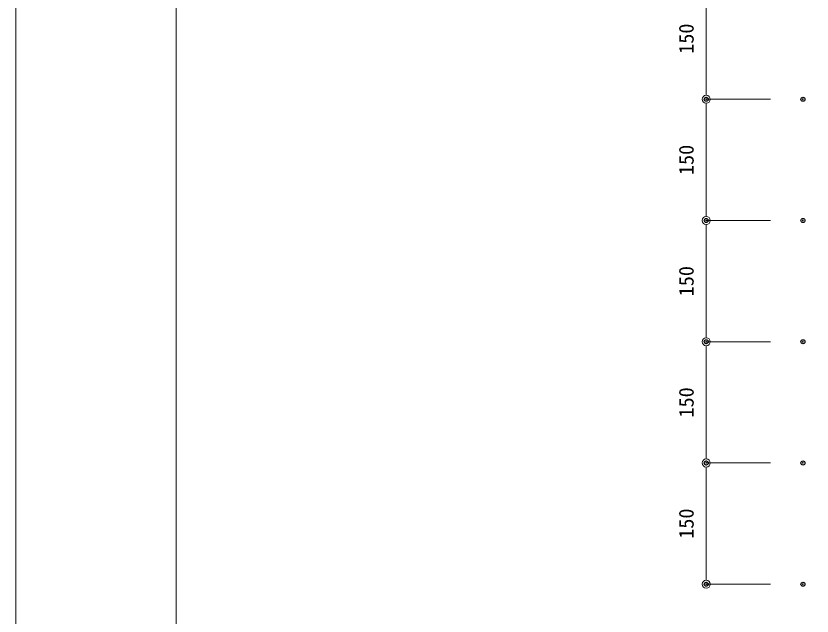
# Model space of a CAD drawing. Units: millimetres on the paper. Extents: x -420 to 420, y -297 to 297.
# Drawn here: x -420.5 to -322, y -222.8 to -148.5 of the extents above; entities that cross this region are included whole.
import ezdxf
from ezdxf.enums import TextEntityAlignment as Align

# ---------------------------------------------------------------- set-up
doc = ezdxf.new("R2010")
doc.units = ezdxf.units.MM
doc.header["$PDMODE"] = 32
doc.header["$PDSIZE"] = 0.5
doc.linetypes.add('USER3', pattern=[1.693333, 1.27, -0.423333])
for name, color, linetype, lineweight in [('0-0_0', 7, 'Continuous', 5), ('0-2_A-C01-補助線(非印刷)', 222, 'Continuous', 18), ('0-4_0-A01-枠A', 4, 'Continuous', 18), ('0-B_4-F', 7, 'USER3', 18), ('0-D_0-A12-寸法_目地', 5, 'Continuous', 18)]:
    doc.layers.add(name, color=color, linetype=linetype, lineweight=lineweight)
doc.layers.add('0-1_Defpoints', color=7, linetype='Continuous')
doc.styles.add('ＭＳ ゴシック', font='')
doc.styles.get('ＭＳ ゴシック').set_extended_font_data('MS Gothic')

# ---------------------------------------------------------------- blocks, each defined once
blk = doc.blocks.new('_Dot')
at = {"layer": '0-0_0'}
blk.add_line((-0.5, 0), (-1, 0), dxfattribs=at)
for radius in [0.5, 0.25]:
    blk.add_circle((0, 0), radius, dxfattribs=at)
blk = doc.blocks.new('D10')
at = {"layer": '0-1_Defpoints'}
for p in [(97.402, 108.19), (85.428, 93.19), (97.402, 93.19)]:
    blk.add_point(p, dxfattribs=at)
at = {"layer": '0-D_0-A12-寸法_目地'}
for p, q in [((93.402, 108.19), (85.428, 108.19)), ((85.428, 107.19), (85.428, 94.19)), ((93.402, 93.19), (85.428, 93.19))]:
    blk.add_line(p, q, dxfattribs=at)
for p, rotation in [((85.428, 108.19), 90), ((85.428, 93.19), 270)]:
    blk.add_blockref('_Dot', p, dxfattribs=dict(at, rotation=rotation))
at = {"layer": '0-D_0-A12-寸法_目地', "color": 7, "style": 'ＭＳ ゴシック'}
blk.add_text('150', height=1.833, rotation=90, dxfattribs=at).set_placement((84.427, 98.815), align=Align.BOTTOM_LEFT)
blk = doc.blocks.new('D11')
at = {"layer": '0-1_Defpoints'}
for p in [(97.402, 123.19), (85.428, 108.19), (97.402, 108.19)]:
    blk.add_point(p, dxfattribs=at)
at = {"layer": '0-D_0-A12-寸法_目地'}
for p, q in [((93.402, 123.19), (85.428, 123.19)), ((85.428, 122.19), (85.428, 109.19)), ((93.402, 108.19), (85.428, 108.19))]:
    blk.add_line(p, q, dxfattribs=at)
for p, rotation in [((85.428, 123.19), 90), ((85.428, 108.19), 270)]:
    blk.add_blockref('_Dot', p, dxfattribs=dict(at, rotation=rotation))
at = {"layer": '0-D_0-A12-寸法_目地', "color": 7, "style": 'ＭＳ ゴシック'}
blk.add_text('150', height=1.833, rotation=90, dxfattribs=at).set_placement((84.427, 113.815), align=Align.BOTTOM_LEFT)
blk = doc.blocks.new('D12')
at = {"layer": '0-1_Defpoints'}
for p in [(97.402, 138.19), (85.428, 123.19), (97.402, 123.19)]:
    blk.add_point(p, dxfattribs=at)
at = {"layer": '0-D_0-A12-寸法_目地'}
for p, q in [((93.402, 138.19), (85.428, 138.19)), ((85.428, 137.19), (85.428, 124.19)), ((93.402, 123.19), (85.428, 123.19))]:
    blk.add_line(p, q, dxfattribs=at)
for p, rotation in [((85.428, 138.19), 90), ((85.428, 123.19), 270)]:
    blk.add_blockref('_Dot', p, dxfattribs=dict(at, rotation=rotation))
at = {"layer": '0-D_0-A12-寸法_目地', "color": 7, "style": 'ＭＳ ゴシック'}
blk.add_text('150', height=1.833, rotation=90, dxfattribs=at).set_placement((84.427, 128.815), align=Align.BOTTOM_LEFT)
blk = doc.blocks.new('D13')
at = {"layer": '0-1_Defpoints'}
for p in [(97.402, 153.19), (85.428, 138.19), (97.402, 138.19)]:
    blk.add_point(p, dxfattribs=at)
at = {"layer": '0-D_0-A12-寸法_目地'}
for p, q in [((93.402, 153.19), (85.428, 153.19)), ((85.428, 152.19), (85.428, 139.19)), ((93.402, 138.19), (85.428, 138.19))]:
    blk.add_line(p, q, dxfattribs=at)
for p, rotation in [((85.428, 153.19), 90), ((85.428, 138.19), 270)]:
    blk.add_blockref('_Dot', p, dxfattribs=dict(at, rotation=rotation))
at = {"layer": '0-D_0-A12-寸法_目地', "color": 7, "style": 'ＭＳ ゴシック'}
blk.add_text('150', height=1.833, rotation=90, dxfattribs=at).set_placement((84.427, 143.815), align=Align.BOTTOM_LEFT)
blk = doc.blocks.new('D20')
at = {"layer": '0-1_Defpoints'}
for p in [(97.402, 93.19), (85.428, 78.19), (97.402, 78.19)]:
    blk.add_point(p, dxfattribs=at)
at = {"layer": '0-D_0-A12-寸法_目地'}
for p, q in [((93.402, 93.19), (85.428, 93.19)), ((85.428, 92.19), (85.428, 79.19)), ((93.402, 78.19), (85.428, 78.19))]:
    blk.add_line(p, q, dxfattribs=at)
for p, rotation in [((85.428, 93.19), 90), ((85.428, 78.19), 270)]:
    blk.add_blockref('_Dot', p, dxfattribs=dict(at, rotation=rotation))
at = {"layer": '0-D_0-A12-寸法_目地', "color": 7, "style": 'ＭＳ ゴシック'}
blk.add_text('150', height=1.833, rotation=90, dxfattribs=at).set_placement((84.427, 83.815), align=Align.BOTTOM_LEFT)

msp = doc.modelspace()

# ---------------------------------------------------------------- linework, layer by layer
at = {"layer": '0-2_A-C01-補助線(非印刷)'}
for points in [[(-420.5, -297), (420.5, -297), (420.5, 297), (-420.5, 297)], [(-400.667, 278.667), (400.667, 278.667), (400.667, -252), (-400.667, -252)]]:
    msp.add_lwpolyline(points, close=True, dxfattribs=at)
at = {"layer": '0-4_0-A01-枠A'}
msp.add_line((-400.667, 278.667), (-400.667, -278.667), dxfattribs=at)
at = {"layer": '0-B_4-F'}
msp.add_lwpolyline([(-420.5, -297), (420.5, -297), (420.5, 297), (-420.5, 297)], close=True, dxfattribs=at)

# ---------------------------------------------------------------- block references
at = {"layer": '0-D_0-A12-寸法_目地'}
for name in ['D13', 'D12', 'D11', 'D10', 'D20']:
    msp.add_blockref(name, (-420.5, -297), dxfattribs=at)

doc.saveas('drawing.dxf')
